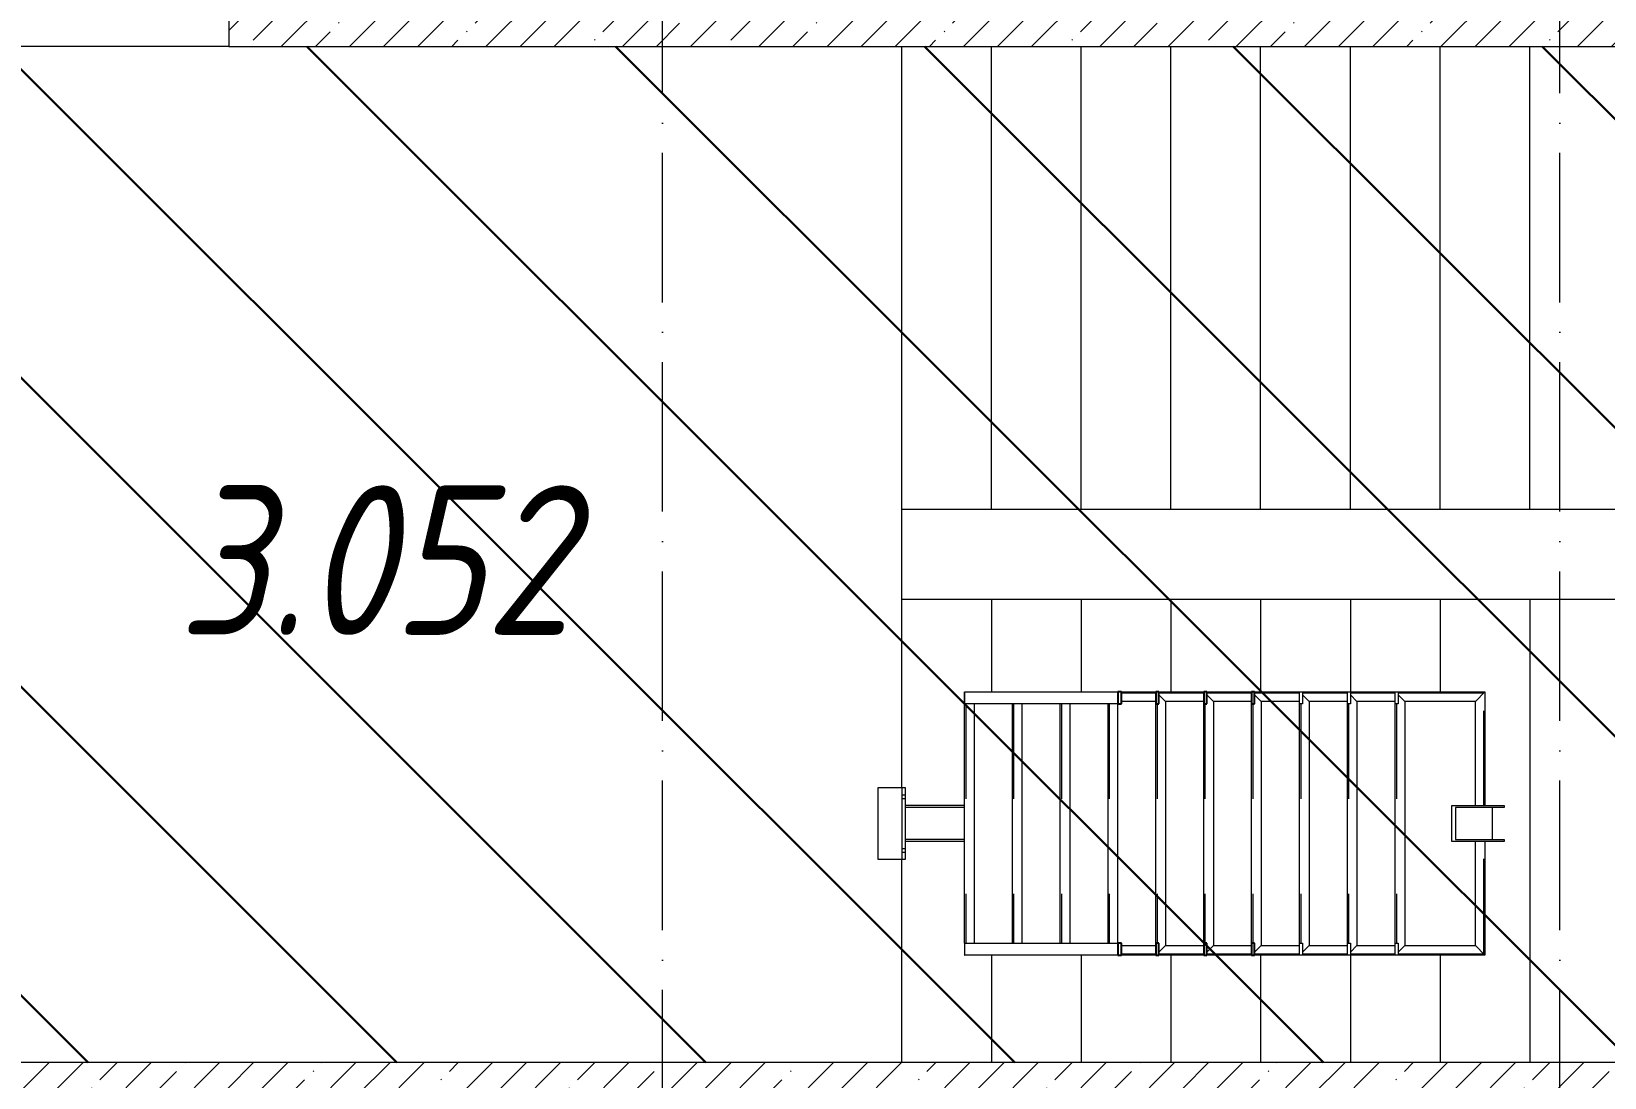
# Model space of a CAD drawing. Header units: millimetres. Extents: x -606178 to 312196, y -19338 to 632709.
# Drawn here: x -125775 to -120515, y 495825 to 499325 of the extents above; entities that cross this region are included whole.
import ezdxf

# ---------------------------------------------------------------- set-up
doc = ezdxf.new("R2010")
doc.units = ezdxf.units.MM
doc.linetypes.add('50_200_ШТРИХ_1Т_ш5_п1_п1_', pattern=[700, 500, -100, 0, -100])
doc.linetypes.add('Штрих', pattern=[635, 317.5, -317.5])
for name, color, linetype, lineweight in [('4) ЛЕстницы', 5, 'Continuous', 30), ('A-FLOR-____-OTLN', 7, 'Continuous', 9), ('A-GENM-____-HDLN', 7, 'Штрих', 9), ('A-GENM-____-MCUT', 7, 'Continuous', 25), ('A-GENM-____-OTLN', 7, 'Continuous', 9), ('A-WALL-____-MCUT-1', 7, 'Continuous', 9), ('A-WALL-____-OTLN', 7, 'Continuous', 9), ('A-WALL-____-PATT-1', 7, 'Continuous', 9), ('S-GRID-____-OTLN-1', 7, '50_200_ШТРИХ_1Т_ш5_п1_п1_', 9), ('S-STRS-____-OTLN-1', 7, 'Continuous', 9), ('Марки помещений', 7, 'Continuous', 9)]:
    doc.layers.add(name, color=color, linetype=linetype, lineweight=lineweight)
doc.styles.add('ISOCPEUR_I_2', font='isocpeui.ttf', dxfattribs={"width": 0.85, "height": 2.3})
pattern_1 = [(45, (-140714.89, 451794.26), (-114.04925, 114.04925), []), (45, (-140600.84, 451794.26), (-114.04925, 114.04925), [201.612, -40.322, 3.353, -36.97])]

# ---------------------------------------------------------------- blocks, each defined once
blk = doc.blocks.new('ОМ_Нижняя опорная пятка - ОМ_Нижняя опорная пятка-19082064-АР1_План отверстий 3 этажа в осях 1-64_А-ГГ')
at = {"layer": 'A-GENM-____-OTLN'}
for p, q in [((-96, 10), (-96, 0)), ((-84, 10), (-84, 0)), ((84, 10), (84, 0)), ((96, 10), (96, 0))]:
    blk.add_line(p, q, dxfattribs=at)
blk = doc.blocks.new('ОМ_Труба_ГОСТ 8639-82 - ОМ_Труба_ГОСТ 8639-82-26350154-АР1_План отверстий 3 этажа в осях 1-64_А-ГГ')
at = {"layer": 'A-GENM-____-OTLN'}
for p, q in [((19689.1, 44821), (19689.1, 44941)), ((19689.1, 44941), (19864.1, 44941)), ((19864.1, 44935), (19701.2, 44935)), ((19701.2, 44935), (19701.2, 44827)), ((19824, 44935), (19824, 44827)), ((19864.1, 44941), (19864.1, 44935)), ((19864.1, 44821), (19689.1, 44821)), ((19701.2, 44827), (19864.1, 44827)), ((19864.1, 44827), (19864.1, 44821))]:
    blk.add_line(p, q, dxfattribs=at)
blk = doc.blocks.new('ОМ_Уголок_ГОСТ 8509-93 - ОМ_Уголок_ГОСТ 8509-93-26349651-АР1_План отверстий 3 этажа в осях 1-64_А-ГГ')
at = {"layer": 'A-GENM-____-HDLN'}
for p, q in [((4, -4), (380, -4)), ((500, -4), (876, -4))]:
    blk.add_line(p, q, dxfattribs=at)
at = {"layer": 'A-GENM-____-OTLN'}
for p, q in [((380, 0), (0, 0)), ((32, -32), (0, 0)), ((32, -32), (380, -32)), ((880, 0), (500, 0)), ((500, -32), (848, -32)), ((880, 0), (848, -32))]:
    blk.add_line(p, q, dxfattribs=at)
blk = doc.blocks.new('ОМ_Уголок_ГОСТ 8509-93 - ОМ_Уголок_ГОСТ 8509-93-V88-АР1_План отверстий 3 этажа в осях 1-64_А-ГГ')
at = {"layer": 'A-GENM-____-HDLN'}
blk.add_line((40, -4), (840, -4), dxfattribs=at)
at = {"layer": 'A-GENM-____-OTLN'}
for p, q in [((32, -32), (10, -10)), ((32, -32), (848, -32)), ((840, 0), (40, 0)), ((870, -10), (848, -32))]:
    blk.add_line(p, q, dxfattribs=at)
blk = doc.blocks.new('ОМ_Уголок_ГОСТ 8509-93 - ОМ_Уголок_ГОСТ 8509-93-19082047-АР1_План отверстий 3 этажа в осях 1-64_А-ГГ')
at = {"layer": 'A-GENM-____-HDLN'}
blk.add_line((10, -4), (296, -4), dxfattribs=at)
at = {"layer": 'A-GENM-____-OTLN'}
for p, q in [((300, 0), (10, 0)), ((32, -32), (10, -10)), ((32, -32), (268, -32)), ((300, 0), (268, -32))]:
    blk.add_line(p, q, dxfattribs=at)
blk = doc.blocks.new('ОМ_Уголок_ГОСТ 8509-93 - ОМ_Уголок_ГОСТ 8509-93-V89-АР1_План отверстий 3 этажа в осях 1-64_А-ГГ')
at = {"layer": 'A-GENM-____-HDLN'}
blk.add_line((4, -4), (290, -4), dxfattribs=at)
at = {"layer": 'A-GENM-____-OTLN'}
for p, q in [((290, 0), (0, 0)), ((32, -32), (0, 0)), ((32, -32), (268, -32)), ((290, -10), (268, -32))]:
    blk.add_line(p, q, dxfattribs=at)
blk = doc.blocks.new('ОМ_Уголок_ГОСТ 8509-93 - ОМ_Уголок_ГОСТ 8509-93-V90-АР1_План отверстий 3 этажа в осях 1-64_А-ГГ')
at = {"layer": 'A-GENM-____-HDLN'}
blk.add_line((10, -4), (160, -4), dxfattribs=at)
at = {"layer": 'A-GENM-____-OTLN'}
for p, q in [((160, 0), (10, 0)), ((32, -32), (10, -10)), ((32, -32), (160, -32))]:
    blk.add_line(p, q, dxfattribs=at)
blk = doc.blocks.new('ОМ_Уголок_ГОСТ 8509-93 - ОМ_Уголок_ГОСТ 8509-93-V91-АР1_План отверстий 3 этажа в осях 1-64_А-ГГ')
at = {"layer": 'A-GENM-____-HDLN'}
blk.add_line((140, -4), (290, -4), dxfattribs=at)
at = {"layer": 'A-GENM-____-OTLN'}
for p, q in [((290, 0), (140, 0)), ((140, -32), (268, -32)), ((290, -10), (268, -32))]:
    blk.add_line(p, q, dxfattribs=at)
blk = doc.blocks.new('ОМ_Уголок_ГОСТ 8509-93 - ОМ_Уголок_ГОСТ 8509-93-V92-АР1_План отверстий 3 этажа в осях 1-64_А-ГГ')
at = {"layer": 'A-GENM-____-HDLN'}
blk.add_line((40, -4), (840, -4), dxfattribs=at)
at = {"layer": 'A-GENM-____-OTLN'}
for p, q in [((840, 0), (40, 0)), ((40, -32), (840, -32))]:
    blk.add_line(p, q, dxfattribs=at)
blk = doc.blocks.new('ОМ_Уголок_ГОСТ 8509-93 - ОМ_Уголок_ГОСТ 8509-93-V93-АР1_План отверстий 3 этажа в осях 1-64_А-ГГ')
at = {"layer": 'A-GENM-____-HDLN'}
blk.add_line((44.3, -4), (160, -4), dxfattribs=at)
at = {"layer": 'A-GENM-____-OTLN'}
for p, q in [((160, 0), (44.3, 0)), ((44.3, -32), (160, -32))]:
    blk.add_line(p, q, dxfattribs=at)
blk = doc.blocks.new('ОМ_Уголок_ГОСТ 8509-93 - ОМ_Уголок_ГОСТ 8509-93-V94-АР1_План отверстий 3 этажа в осях 1-64_А-ГГ')
at = {"layer": 'A-GENM-____-HDLN'}
blk.add_line((140, -4), (255.7, -4), dxfattribs=at)
at = {"layer": 'A-GENM-____-OTLN'}
for p, q in [((255.7, 0), (140, 0)), ((140, -32), (255.7, -32))]:
    blk.add_line(p, q, dxfattribs=at)
blk = doc.blocks.new('ОМ_Уголок_ГОСТ 8509-93 - ОМ_Уголок_ГОСТ 8509-93-V95-АР1_План отверстий 3 этажа в осях 1-64_А-ГГ')
at = {"layer": 'A-GENM-____-HDLN'}
blk.add_line((40, -4), (840, -4), dxfattribs=at)
at = {"layer": 'A-GENM-____-OTLN'}
for p, q in [((840, 0), (0, 0)), ((1.3, -1.3), (0, 0)), ((40, -32), (840, -32))]:
    blk.add_line(p, q, dxfattribs=at)
blk = doc.blocks.new('ОМ_Труба_ГОСТ 8639-82 - ОМ_Труба_ГОСТ 8639-82-26527904-АР1_План отверстий 3 этажа в осях 1-64_А-ГГ')
at = {"layer": 'A-GENM-____-HDLN'}
for p, q in [((18060, 44935), (17861.5, 44935)), ((18060, 44827), (17861.5, 44827))]:
    blk.add_line(p, q, dxfattribs=at)
at = {"layer": 'A-GENM-____-OTLN'}
for p, q in [((18060, 44941), (17861.5, 44941)), ((18060, 44821), (17861.5, 44821))]:
    blk.add_line(p, q, dxfattribs=at)
blk = doc.blocks.new('ОМ_Уголок_ГОСТ 8510-86 - ОМ_Уголок_ГОСТ 8510-86-19082066-АР1_План отверстий 3 этажа в осях 1-64_А-ГГ')
at = {"layer": 'A-GENM-____-OTLN'}
for p, q in [((0, 0), (0, -90)), ((240, 0), (0, 0)), ((0, -10), (240, -10)), ((240, -90), (240, 0)), ((0, -90), (240, -90))]:
    blk.add_line(p, q, dxfattribs=at)
blk = doc.blocks.new('ОМ_Полоса_Трапеция прямоугольная_Прокат_ГОСТ 103-2006 - ОМ_Полоса_Трапеция прямоугольная_Прокат_ГОСТ 103-2006-19082130-АР1_План отверстий 3 этажа в осях 1-64_А-ГГ')
at = {"layer": 'A-GENM-____-OTLN'}
for p, q in [((19500, 45321), (19510, 45321)), ((19500, 45281), (19500, 45321)), ((19510, 45321), (19510, 45281)), ((19510, 45281), (19500, 45281))]:
    blk.add_line(p, q, dxfattribs=at)
blk = doc.blocks.new('ОМ_Полоса_Трапеция прямоугольная_Прокат_ГОСТ 103-2006 - ОМ_Полоса_Трапеция прямоугольная_Прокат_ГОСТ 103-2006-V96-АР1_План отверстий 3 этажа в осях 1-64_А-ГГ')
at = {"layer": 'A-GENM-____-MCUT'}
for p, q in [((19030, 45321), (19020, 45321)), ((19020, 45321), (19020, 45281)), ((19030, 45281), (19030, 45321)), ((19020, 45281), (19030, 45281))]:
    blk.add_line(p, q, dxfattribs=at)
blk = doc.blocks.new('ОМ_Полоса_Трапеция прямоугольная_Прокат_ГОСТ 103-2006 - ОМ_Полоса_Трапеция прямоугольная_Прокат_ГОСТ 103-2006-V97-АР1_План отверстий 3 этажа в осях 1-64_А-ГГ')
at = {"layer": 'A-GENM-____-MCUT'}
for p, q in [((18870, 45321), (18860, 45321)), ((18860, 45321), (18860, 45281)), ((18870, 45281), (18870, 45321)), ((18860, 45281), (18870, 45281))]:
    blk.add_line(p, q, dxfattribs=at)
blk = doc.blocks.new('ОМ_Полоса_Трапеция прямоугольная_Прокат_ГОСТ 103-2006 - ОМ_Полоса_Трапеция прямоугольная_Прокат_ГОСТ 103-2006-V98-АР1_План отверстий 3 этажа в осях 1-64_А-ГГ')
at = {"layer": 'A-GENM-____-MCUT'}
for p, q in [((18710, 45321), (18700, 45321)), ((18700, 45321), (18700, 45281)), ((18710, 45281), (18710, 45321)), ((18700, 45281), (18710, 45281))]:
    blk.add_line(p, q, dxfattribs=at)
blk = doc.blocks.new('ОМ_Полоса_Прокат_ГОСТ 103-2006 - ОМ_Полоса_Прокат_ГОСТ 103-2006-20723456-АР1_План отверстий 3 этажа в осях 1-64_А-ГГ')
at = {"layer": 'A-GENM-____-MCUT'}
for p, q in [((18584.3, 45321), (18572.8, 45321)), ((18572.8, 45321), (18572.8, 45281)), ((18584.3, 45281), (18584.3, 45321)), ((18572.8, 45281), (18584.3, 45281))]:
    blk.add_line(p, q, dxfattribs=at)
at = {"layer": 'A-GENM-____-OTLN'}
for p, q in [((18061.3, 45281), (18061.3, 45321)), ((18061.3, 45321), (18572.8, 45321)), ((18572.8, 45281), (18061.3, 45281))]:
    blk.add_line(p, q, dxfattribs=at)
blk = doc.blocks.new('ОМ_Полоса_Трапеция прямоугольная_Прокат_ГОСТ 103-2006 - ОМ_Полоса_Трапеция прямоугольная_Прокат_ГОСТ 103-2006-19082170-АР1_План отверстий 3 этажа в осях 1-64_А-ГГ')
at = {"layer": 'A-GENM-____-OTLN'}
for p, q in [((19500, 44481), (19510, 44481)), ((19500, 44441), (19500, 44481)), ((19510, 44481), (19510, 44441)), ((19510, 44441), (19500, 44441))]:
    blk.add_line(p, q, dxfattribs=at)
blk = doc.blocks.new('ОМ_Полоса_Трапеция прямоугольная_Прокат_ГОСТ 103-2006 - ОМ_Полоса_Трапеция прямоугольная_Прокат_ГОСТ 103-2006-V99-АР1_План отверстий 3 этажа в осях 1-64_А-ГГ')
at = {"layer": 'A-GENM-____-MCUT'}
for p, q in [((19030, 44481), (19020, 44481)), ((19020, 44481), (19020, 44441)), ((19030, 44441), (19030, 44481)), ((19020, 44441), (19030, 44441))]:
    blk.add_line(p, q, dxfattribs=at)
blk = doc.blocks.new('ОМ_Полоса_Трапеция прямоугольная_Прокат_ГОСТ 103-2006 - ОМ_Полоса_Трапеция прямоугольная_Прокат_ГОСТ 103-2006-V100-АР1_План отверстий 3 этажа в осях 1-64_А-ГГ')
at = {"layer": 'A-GENM-____-MCUT'}
for p, q in [((18870, 44481), (18860, 44481)), ((18860, 44481), (18860, 44441)), ((18870, 44441), (18870, 44481)), ((18860, 44441), (18870, 44441))]:
    blk.add_line(p, q, dxfattribs=at)
blk = doc.blocks.new('ОМ_Полоса_Трапеция прямоугольная_Прокат_ГОСТ 103-2006 - ОМ_Полоса_Трапеция прямоугольная_Прокат_ГОСТ 103-2006-V101-АР1_План отверстий 3 этажа в осях 1-64_А-ГГ')
at = {"layer": 'A-GENM-____-MCUT'}
for p, q in [((18710, 44481), (18700, 44481)), ((18700, 44481), (18700, 44441)), ((18710, 44441), (18710, 44481)), ((18700, 44441), (18710, 44441))]:
    blk.add_line(p, q, dxfattribs=at)
blk = doc.blocks.new('ОМ_Полоса_Прокат_ГОСТ 103-2006 - ОМ_Полоса_Прокат_ГОСТ 103-2006-19082171-АР1_План отверстий 3 этажа в осях 1-64_А-ГГ')
at = {"layer": 'A-GENM-____-OTLN'}
for p, q in [((18060, 44481), (18060, 44441)), ((18061.3, 44481), (18060, 44481)), ((18060, 44441), (18061.3, 44441))]:
    blk.add_line(p, q, dxfattribs=at)
blk = doc.blocks.new('ОМ_Полоса_Прокат_ГОСТ 103-2006 - ОМ_Полоса_Прокат_ГОСТ 103-2006-20723498-АР1_План отверстий 3 этажа в осях 1-64_А-ГГ')
at = {"layer": 'A-GENM-____-MCUT'}
for p, q in [((18584.3, 44481), (18572.8, 44481)), ((18572.8, 44481), (18572.8, 44441)), ((18584.3, 44441), (18584.3, 44481)), ((18572.8, 44441), (18584.3, 44441))]:
    blk.add_line(p, q, dxfattribs=at)
at = {"layer": 'A-GENM-____-OTLN'}
for p, q in [((18061.3, 44441), (18061.3, 44481)), ((18061.3, 44481), (18572.8, 44481)), ((18572.8, 44441), (18061.3, 44441))]:
    blk.add_line(p, q, dxfattribs=at)

msp = doc.modelspace()

# ---------------------------------------------------------------- hatches: boundary and pattern name
at = {"layer": '4) ЛЕстницы'}
h = msp.add_hatch(dxfattribs=at)
h.set_pattern_fill('ANSI31', color=256, scale=230, angle=90)
h.set_pattern_definition([(135, (-424485.6, 538657.7), (-516.3647, -516.3647), [])])
h.paths.add_polyline_path([(-126114.891, 495875.3011), (-126114.891, 499275.3011), (-117414.891, 499275.3011), (-117414.891, 495875.3011)])
at = {"layer": 'A-WALL-____-PATT-1'}
h = msp.add_hatch(dxfattribs=at)
h.set_pattern_fill('FP_38', color=256, style=0, pattern_type=2)
h.set_pattern_definition(pattern_1)
h.paths.add_polyline_path([(-117414.891, 499275.3011), (-117164.891, 499275.3011), (-117164.891, 499525.3011), (-125114.891, 499525.3011), (-125114.891, 499275.3011), (-119518.9964, 499275.3011)], flags=0)
h = msp.add_hatch(dxfattribs=at)
h.set_pattern_fill('FP_38', color=256, style=0, pattern_type=2)
h.set_pattern_definition(pattern_1)
h.paths.add_polyline_path([(-117664.891, 495625.3011), (-117664.891, 495875.3011), (-126114.891, 495875.3011), (-126114.891, 495625.3011), (-119518.9964, 495625.3011)], flags=0)

# ---------------------------------------------------------------- linework, layer by layer
at = {"layer": 'A-FLOR-____-OTLN'}
for p, q in [((-122864.891, 496795.3011), (-122864.891, 499275.3011)), ((-122864.891, 495875.3011), (-122864.891, 496555.3011))]:
    msp.add_line(p, q, dxfattribs=at)
at = {"layer": 'A-WALL-____-MCUT-1'}
for p, q in [((-125114.891, 499525.3011), (-125114.891, 499275.3011)), ((-125114.891, 499275.3011), (-117414.891, 499275.3011)), ((-117664.891, 495875.3011), (-126114.891, 495875.3011))]:
    msp.add_line(p, q, dxfattribs=at)
at = {"layer": 'A-WALL-____-OTLN'}
msp.add_line((-125114.891, 499275.3011), (-126114.891, 499275.3011), dxfattribs=at)
at = {"layer": 'S-GRID-____-OTLN-1'}
for p, q in [((-123664.891, 447311.6528), (-123664.891, 501675.2188)), ((-120664.891, 447311.6528), (-120664.891, 501675.2188))]:
    msp.add_line(p, q, dxfattribs=at)
at = {"layer": 'S-STRS-____-OTLN-1'}
for p, q in [((-122864.891, 497725.3011), (-122864.891, 499275.3011)), ((-122564.891, 497725.3011), (-122564.891, 499275.3011)), ((-122564.891, 497725.3011), (-122564.891, 499275.3011)), ((-122264.891, 497725.3011), (-122264.891, 499275.3011)), ((-122264.891, 497725.3011), (-122264.891, 499275.3011)), ((-121964.891, 497725.3011), (-121964.891, 499275.3011)), ((-121964.891, 497725.3011), (-121964.891, 499275.3011)), ((-121664.891, 497725.3011), (-121664.891, 499275.3011)), ((-121664.891, 497725.3011), (-121664.891, 499275.3011)), ((-121364.891, 497725.3011), (-121364.891, 499275.3011)), ((-121364.891, 497725.3011), (-121364.891, 499275.3011)), ((-121064.891, 497725.3011), (-121064.891, 499275.3011)), ((-121064.891, 497725.3011), (-121064.891, 499275.3011)), ((-120764.891, 497725.3011), (-120764.891, 499275.3011)), ((-120764.891, 497725.3011), (-120764.891, 499275.3011)), ((-122564.891, 497725.3011), (-122864.891, 497725.3011)), ((-122264.891, 497725.3011), (-122564.891, 497725.3011)), ((-121964.891, 497725.3011), (-122264.891, 497725.3011)), ((-121664.891, 497725.3011), (-121964.891, 497725.3011)), ((-121364.891, 497725.3011), (-121664.891, 497725.3011)), ((-121064.891, 497725.3011), (-121364.891, 497725.3011)), ((-120764.891, 497725.3011), (-121064.891, 497725.3011)), ((-120464.891, 497725.3011), (-120764.891, 497725.3011)), ((-122864.891, 497425.3011), (-122564.891, 497425.3011)), ((-122564.891, 497425.3011), (-122264.891, 497425.3011)), ((-122564.891, 497425.3011), (-122564.891, 497115.3011)), ((-122564.891, 497425.3011), (-122564.891, 497115.3011)), ((-122264.891, 497425.3011), (-121964.891, 497425.3011)), ((-122264.891, 497425.3011), (-122264.891, 497115.3011)), ((-122264.891, 497425.3011), (-122264.891, 497115.3011)), ((-121964.891, 497425.3011), (-121664.891, 497425.3011)), ((-121964.891, 497425.3011), (-121964.891, 497115.3011)), ((-121964.891, 497425.3011), (-121964.891, 497115.3011)), ((-121664.891, 497425.3011), (-121364.891, 497425.3011)), ((-121664.891, 497425.3011), (-121664.891, 497115.3011)), ((-121664.891, 497425.3011), (-121664.891, 497115.3011)), ((-121364.891, 497425.3011), (-121064.891, 497425.3011)), ((-121364.891, 497425.3011), (-121364.891, 497115.3011)), ((-121364.891, 497425.3011), (-121364.891, 497115.3011)), ((-121064.891, 497425.3011), (-120764.891, 497425.3011)), ((-121064.891, 497425.3011), (-121064.891, 497115.3011)), ((-121064.891, 497425.3011), (-121064.891, 497115.3011)), ((-120764.891, 497425.3011), (-120464.891, 497425.3011)), ((-120764.891, 497425.3011), (-120764.891, 495875.3011)), ((-120764.891, 497425.3011), (-120764.891, 495875.3011)), ((-122564.891, 496235.3011), (-122564.891, 495875.3011)), ((-122564.891, 496235.3011), (-122564.891, 495875.3011)), ((-122264.891, 496235.3011), (-122264.891, 495875.3011)), ((-122264.891, 496235.3011), (-122264.891, 495875.3011)), ((-121964.891, 496235.3011), (-121964.891, 495875.3011)), ((-121964.891, 496235.3011), (-121964.891, 495875.3011)), ((-121664.891, 496235.3011), (-121664.891, 495875.3011)), ((-121664.891, 496235.3011), (-121664.891, 495875.3011)), ((-121364.891, 496235.3011), (-121364.891, 495875.3011)), ((-121364.891, 496235.3011), (-121364.891, 495875.3011)), ((-121064.891, 496235.3011), (-121064.891, 495875.3011)), ((-121064.891, 496235.3011), (-121064.891, 495875.3011))]:
    msp.add_line(p, q, dxfattribs=at)

# ---------------------------------------------------------------- block references
at = {"layer": 'A-GENM-____-OTLN', "extrusion": (0, 0, -1)}
for name, p, rotation in [('ОМ_Уголок_ГОСТ 8509-93 - ОМ_Уголок_ГОСТ 8509-93-V95-АР1_План отверстий 3 этажа в осях 1-64_А-ГГ', (122654.891, 497115.3011), 269.9999999999989), ('ОМ_Уголок_ГОСТ 8509-93 - ОМ_Уголок_ГОСТ 8509-93-V92-АР1_План отверстий 3 этажа в осях 1-64_А-ГГ', (122494.891, 497115.3011), 269.9999999999989), ('ОМ_Уголок_ГОСТ 8509-93 - ОМ_Уголок_ГОСТ 8509-93-V92-АР1_План отверстий 3 этажа в осях 1-64_А-ГГ', (122334.891, 497115.3011), 269.9999999999989), ('ОМ_Уголок_ГОСТ 8509-93 - ОМ_Уголок_ГОСТ 8509-93-V92-АР1_План отверстий 3 этажа в осях 1-64_А-ГГ', (122174.891, 497115.3011), 269.9999999999989), ('ОМ_Уголок_ГОСТ 8509-93 - ОМ_Уголок_ГОСТ 8509-93-V88-АР1_План отверстий 3 этажа в осях 1-64_А-ГГ', (122014.891, 497115.3011), 269.9999999999989), ('ОМ_Уголок_ГОСТ 8509-93 - ОМ_Уголок_ГОСТ 8509-93-V88-АР1_План отверстий 3 этажа в осях 1-64_А-ГГ', (121854.891, 497115.3011), 269.9999999999989), ('ОМ_Уголок_ГОСТ 8509-93 - ОМ_Уголок_ГОСТ 8509-93-V88-АР1_План отверстий 3 этажа в осях 1-64_А-ГГ', (121694.891, 497115.3011), 269.9999999999989), ('ОМ_Уголок_ГОСТ 8509-93 - ОМ_Уголок_ГОСТ 8509-93-V88-АР1_План отверстий 3 этажа в осях 1-64_А-ГГ', (121534.891, 497115.3011), 269.9999999999989), ('ОМ_Уголок_ГОСТ 8509-93 - ОМ_Уголок_ГОСТ 8509-93-V88-АР1_План отверстий 3 этажа в осях 1-64_А-ГГ', (121374.891, 497115.3011), 269.9999999999989), ('ОМ_Уголок_ГОСТ 8509-93 - ОМ_Уголок_ГОСТ 8509-93-V88-АР1_План отверстий 3 этажа в осях 1-64_А-ГГ', (121214.891, 497115.3011), 269.9999999999989), ('ОМ_Уголок_ГОСТ 8509-93 - ОМ_Уголок_ГОСТ 8509-93-26349651-АР1_План отверстий 3 этажа в осях 1-64_А-ГГ', (120914.891, 496235.3011), 89.99999999999908), ('ОМ_Уголок_ГОСТ 8510-86 - ОМ_Уголок_ГОСТ 8510-86-19082066-АР1_План отверстий 3 этажа в осях 1-64_А-ГГ', (122853.4017, 496555.3011), 89.99999999999918), ('ОМ_Уголок_ГОСТ 8509-93 - ОМ_Уголок_ГОСТ 8509-93-V93-АР1_План отверстий 3 этажа в осях 1-64_А-ГГ', (122174.891, 496235.3011), 180), ('ОМ_Уголок_ГОСТ 8509-93 - ОМ_Уголок_ГОСТ 8509-93-V90-АР1_План отверстий 3 этажа в осях 1-64_А-ГГ', (122014.891, 496235.3011), 180), ('ОМ_Уголок_ГОСТ 8509-93 - ОМ_Уголок_ГОСТ 8509-93-V90-АР1_План отверстий 3 этажа в осях 1-64_А-ГГ', (121854.891, 496235.3011), 180), ('ОМ_Уголок_ГОСТ 8509-93 - ОМ_Уголок_ГОСТ 8509-93-V90-АР1_План отверстий 3 этажа в осях 1-64_А-ГГ', (121694.891, 496235.3011), 180), ('ОМ_Уголок_ГОСТ 8509-93 - ОМ_Уголок_ГОСТ 8509-93-V90-АР1_План отверстий 3 этажа в осях 1-64_А-ГГ', (121534.891, 496235.3011), 180), ('ОМ_Уголок_ГОСТ 8509-93 - ОМ_Уголок_ГОСТ 8509-93-V90-АР1_План отверстий 3 этажа в осях 1-64_А-ГГ', (121374.891, 496235.3011), 180), ('ОМ_Уголок_ГОСТ 8509-93 - ОМ_Уголок_ГОСТ 8509-93-19082047-АР1_План отверстий 3 этажа в осях 1-64_А-ГГ', (121214.891, 496235.3011), 180)]:
    msp.add_blockref(name, p, dxfattribs=dict(at, rotation=rotation))
at = {"layer": 'A-GENM-____-OTLN'}
for name, p in [('ОМ_Полоса_Прокат_ГОСТ 103-2006 - ОМ_Полоса_Прокат_ГОСТ 103-2006-20723456-АР1_План отверстий 3 этажа в осях 1-64_А-ГГ', (-140714.891, 451794.2592)), ('ОМ_Полоса_Трапеция прямоугольная_Прокат_ГОСТ 103-2006 - ОМ_Полоса_Трапеция прямоугольная_Прокат_ГОСТ 103-2006-V98-АР1_План отверстий 3 этажа в осях 1-64_А-ГГ', (-140714.891, 451794.2592)), ('ОМ_Полоса_Трапеция прямоугольная_Прокат_ГОСТ 103-2006 - ОМ_Полоса_Трапеция прямоугольная_Прокат_ГОСТ 103-2006-V97-АР1_План отверстий 3 этажа в осях 1-64_А-ГГ', (-140714.891, 451794.2592)), ('ОМ_Полоса_Трапеция прямоугольная_Прокат_ГОСТ 103-2006 - ОМ_Полоса_Трапеция прямоугольная_Прокат_ГОСТ 103-2006-V96-АР1_План отверстий 3 этажа в осях 1-64_А-ГГ', (-140714.891, 451794.2592)), ('ОМ_Полоса_Трапеция прямоугольная_Прокат_ГОСТ 103-2006 - ОМ_Полоса_Трапеция прямоугольная_Прокат_ГОСТ 103-2006-19082130-АР1_План отверстий 3 этажа в осях 1-64_А-ГГ', (-141034.891, 451794.2592)), ('ОМ_Полоса_Трапеция прямоугольная_Прокат_ГОСТ 103-2006 - ОМ_Полоса_Трапеция прямоугольная_Прокат_ГОСТ 103-2006-19082130-АР1_План отверстий 3 этажа в осях 1-64_А-ГГ', (-140874.891, 451794.2592)), ('ОМ_Полоса_Трапеция прямоугольная_Прокат_ГОСТ 103-2006 - ОМ_Полоса_Трапеция прямоугольная_Прокат_ГОСТ 103-2006-19082130-АР1_План отверстий 3 этажа в осях 1-64_А-ГГ', (-140714.891, 451794.2592)), ('ОМ_Труба_ГОСТ 8639-82 - ОМ_Труба_ГОСТ 8639-82-26527904-АР1_План отверстий 3 этажа в осях 1-64_А-ГГ', (-140714.891, 451794.2592)), ('ОМ_Труба_ГОСТ 8639-82 - ОМ_Труба_ГОСТ 8639-82-26350154-АР1_План отверстий 3 этажа в осях 1-64_А-ГГ', (-140714.891, 451794.2592)), ('ОМ_Полоса_Прокат_ГОСТ 103-2006 - ОМ_Полоса_Прокат_ГОСТ 103-2006-19082171-АР1_План отверстий 3 этажа в осях 1-64_А-ГГ', (-140714.891, 451794.2592)), ('ОМ_Полоса_Прокат_ГОСТ 103-2006 - ОМ_Полоса_Прокат_ГОСТ 103-2006-20723498-АР1_План отверстий 3 этажа в осях 1-64_А-ГГ', (-140714.891, 451794.2592)), ('ОМ_Полоса_Трапеция прямоугольная_Прокат_ГОСТ 103-2006 - ОМ_Полоса_Трапеция прямоугольная_Прокат_ГОСТ 103-2006-V101-АР1_План отверстий 3 этажа в осях 1-64_А-ГГ', (-140714.891, 451794.2592)), ('ОМ_Полоса_Трапеция прямоугольная_Прокат_ГОСТ 103-2006 - ОМ_Полоса_Трапеция прямоугольная_Прокат_ГОСТ 103-2006-V100-АР1_План отверстий 3 этажа в осях 1-64_А-ГГ', (-140714.891, 451794.2592)), ('ОМ_Полоса_Трапеция прямоугольная_Прокат_ГОСТ 103-2006 - ОМ_Полоса_Трапеция прямоугольная_Прокат_ГОСТ 103-2006-V99-АР1_План отверстий 3 этажа в осях 1-64_А-ГГ', (-140714.891, 451794.2592)), ('ОМ_Полоса_Трапеция прямоугольная_Прокат_ГОСТ 103-2006 - ОМ_Полоса_Трапеция прямоугольная_Прокат_ГОСТ 103-2006-19082170-АР1_План отверстий 3 этажа в осях 1-64_А-ГГ', (-141034.891, 451794.2592)), ('ОМ_Полоса_Трапеция прямоугольная_Прокат_ГОСТ 103-2006 - ОМ_Полоса_Трапеция прямоугольная_Прокат_ГОСТ 103-2006-19082170-АР1_План отверстий 3 этажа в осях 1-64_А-ГГ', (-140874.891, 451794.2592)), ('ОМ_Полоса_Трапеция прямоугольная_Прокат_ГОСТ 103-2006 - ОМ_Полоса_Трапеция прямоугольная_Прокат_ГОСТ 103-2006-19082170-АР1_План отверстий 3 этажа в осях 1-64_А-ГГ', (-140714.891, 451794.2592))]:
    msp.add_blockref(name, p, dxfattribs=at)
at = {"layer": 'A-GENM-____-OTLN', "extrusion": (0, 0, -1)}
for name, p in [('ОМ_Уголок_ГОСТ 8509-93 - ОМ_Уголок_ГОСТ 8509-93-V94-АР1_План отверстий 3 этажа в осях 1-64_А-ГГ', (121874.891, 497115.3011)), ('ОМ_Уголок_ГОСТ 8509-93 - ОМ_Уголок_ГОСТ 8509-93-V91-АР1_План отверстий 3 этажа в осях 1-64_А-ГГ', (121714.891, 497115.3011)), ('ОМ_Уголок_ГОСТ 8509-93 - ОМ_Уголок_ГОСТ 8509-93-V91-АР1_План отверстий 3 этажа в осях 1-64_А-ГГ', (121554.891, 497115.3011)), ('ОМ_Уголок_ГОСТ 8509-93 - ОМ_Уголок_ГОСТ 8509-93-V91-АР1_План отверстий 3 этажа в осях 1-64_А-ГГ', (121394.891, 497115.3011)), ('ОМ_Уголок_ГОСТ 8509-93 - ОМ_Уголок_ГОСТ 8509-93-V91-АР1_План отверстий 3 этажа в осях 1-64_А-ГГ', (121234.891, 497115.3011)), ('ОМ_Уголок_ГОСТ 8509-93 - ОМ_Уголок_ГОСТ 8509-93-V91-АР1_План отверстий 3 этажа в осях 1-64_А-ГГ', (121074.891, 497115.3011)), ('ОМ_Уголок_ГОСТ 8509-93 - ОМ_Уголок_ГОСТ 8509-93-V89-АР1_План отверстий 3 этажа в осях 1-64_А-ГГ', (120914.891, 497115.3011))]:
    msp.add_blockref(name, p, dxfattribs=at)
at = {"layer": 'A-GENM-____-OTLN', "rotation": 90.00000000000084}
msp.add_blockref('ОМ_Нижняя опорная пятка - ОМ_Нижняя опорная пятка-19082064-АР1_План отверстий 3 этажа в осях 1-64_А-ГГ', (-122853.4017, 496675.3011), dxfattribs=at)

# ---------------------------------------------------------------- texts
at = {"layer": 'Марки помещений', "insert": (-125285.1672, 497806.4975), "char_height": 500, "width": 785.65375, "attachment_point": 1, "style": 'ISOCPEUR_I_2'}
msp.add_mtext('3.052', dxfattribs=at)

doc.saveas('drawing.dxf')
